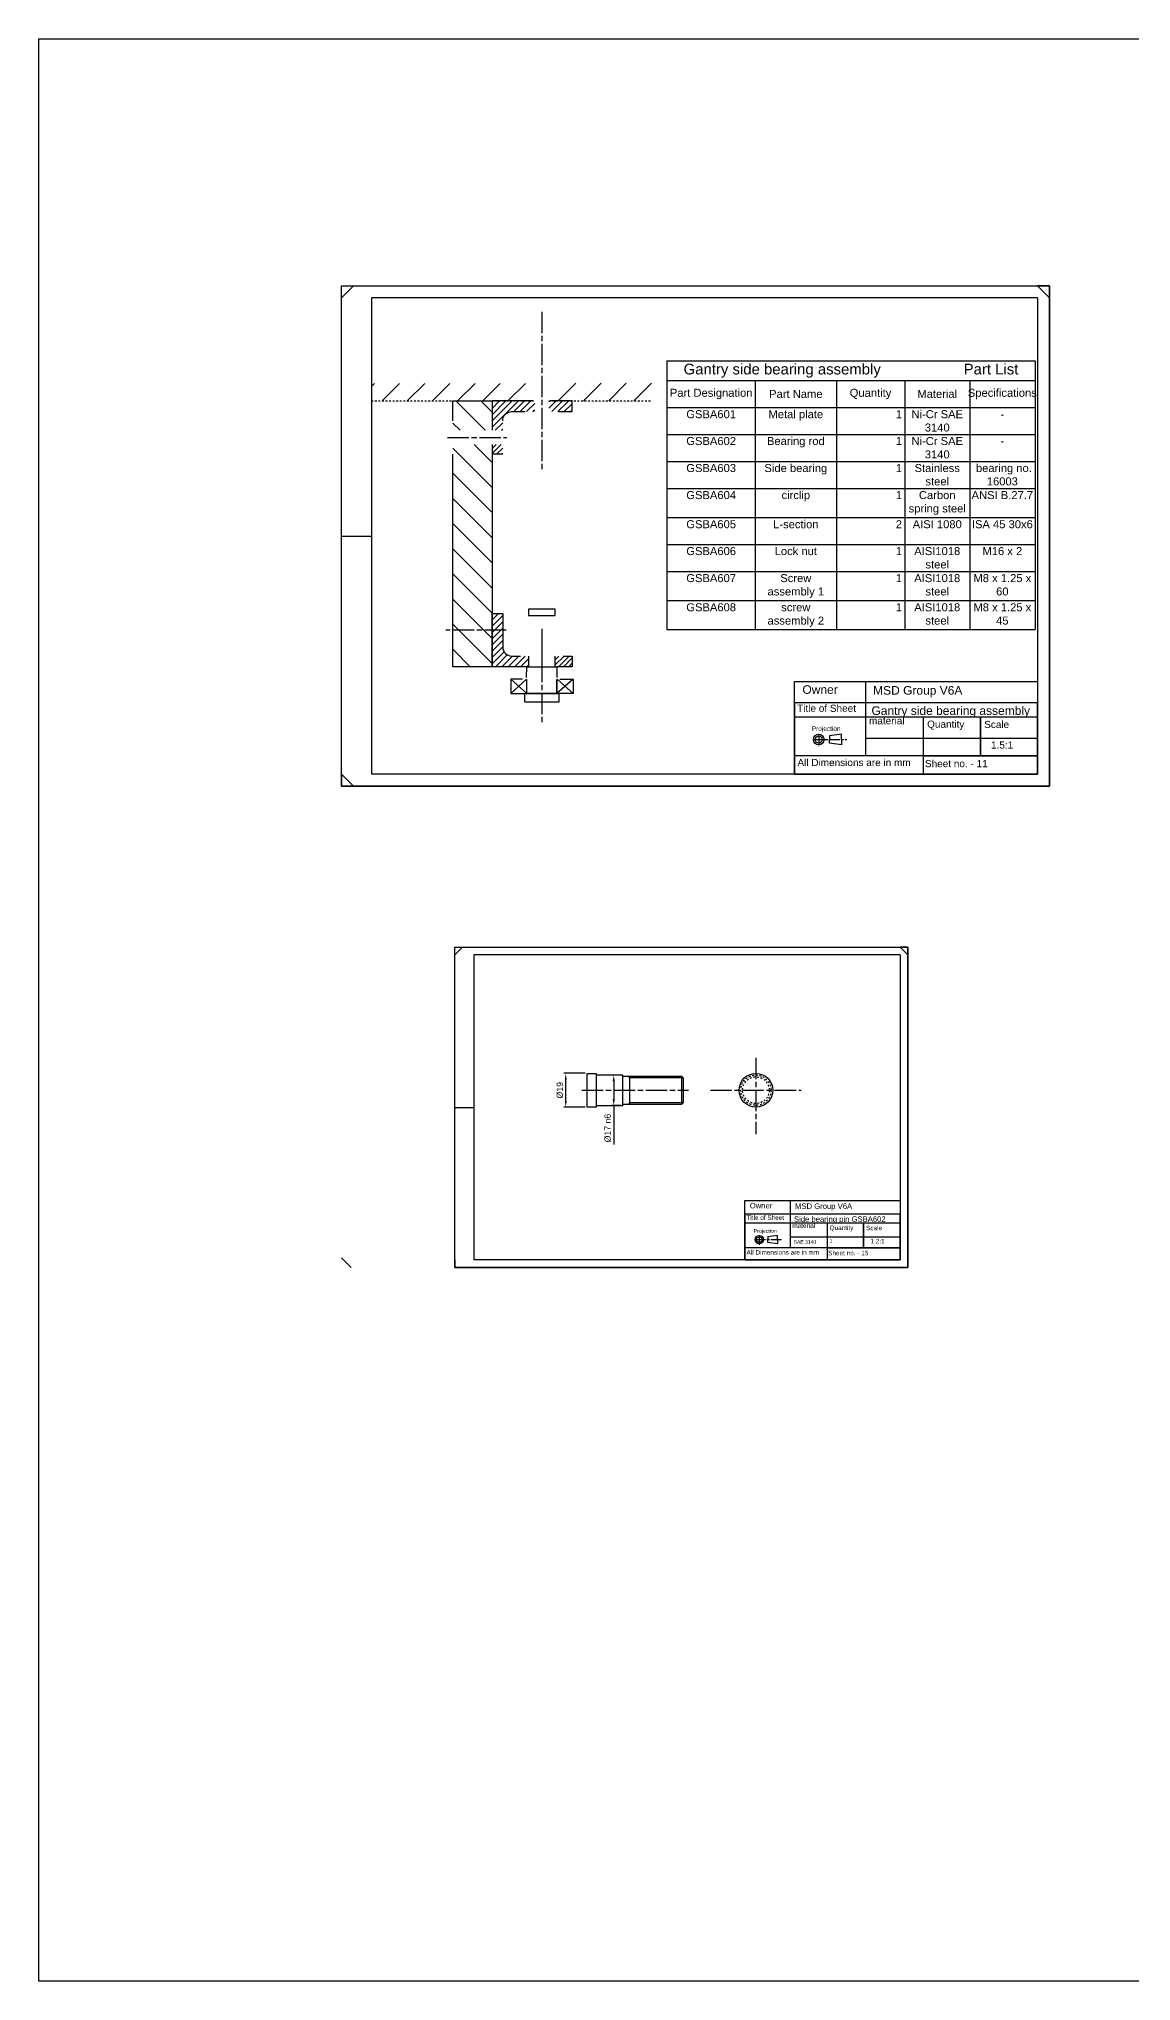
# Model space of a CAD drawing. Header units: millimetres. Extents: x -15074 to 21675, y -7568 to 6574.
# Drawn here: x -789 to -175, y 1536 to 2629 of the extents above; entities that cross this region are included whole.
import ezdxf

# ---------------------------------------------------------------- set-up
doc = ezdxf.new("R2010")
doc.units = ezdxf.units.MM
for name, pattern in [('AM_ISO08W050', [18, 12, -1.5, 3, -1.5]), ('AM_ISO08W050x2', [9, 6, -0.75, 1.5, -0.75]), ('Dashed', [2, 1, -1])]:
    doc.linetypes.add(name, pattern=pattern)
for name, color, linetype, lineweight in [('AM_5', 250, 'Continuous', 25), ('AM_7', 142, 'AM_ISO08W050', 25), ('AM_8', 1, 'Continuous', 25)]:
    doc.layers.add(name, color=color, linetype=linetype, lineweight=lineweight)
doc.styles.get("Standard").update_dxf_attribs({"font": 'arial.ttf'})
doc.dimstyles.new('AM_ISO$0', dxfattribs={"dimtxt": 3.5, "dimasz": 3.5, "dimexe": 1, "dimexo": 1, "dimgap": 1.5, "dimtad": 1, "dimdsep": 46, "dimtxsty": 'Standard', "dimcen": 0, "dimclrd": 256, "dimclre": 256, "dimclrt": 250, "dimadec": 0, "dimazin": 2, "dimtp": 0.1, "dimtm": 0.1, "dimtfac": 0.71, "dimtdec": 3, "dimtmove": 0, "dimatfit": 3, "dimfxl": 1, "dimlwd": -1, "dimlwe": -1, "dimarcsym": 1})
pattern_1 = [(135, (-325090.087, -102408.853), (-7.0710678, -7.0710678), [])]
pattern_2 = [(45, (-1898.787, 47.3), (-7.071068, 7.071068), [])]

# ---------------------------------------------------------------- blocks, each defined once
blk = doc.blocks.new('*T45')
at = {"color": 0, "linetype": 'ByBlock', "lineweight": -2, "transparency": 16777216}
for p, q in [((0, 0), (207, 0)), ((0, 0), (0, -151.1)), ((207, 0), (207, -151.1)), ((0, -11), (207, -11)), ((49.7, -11), (49.7, -151.1)), ((95.3, -11), (95.3, -151.1)), ((133.7, -11), (133.7, -151.1)), ((170.3, -11), (170.3, -151.1)), ((0, -26.2), (207, -26.2)), ((0, -41.3), (207, -41.3)), ((0, -56.5), (207, -56.5)), ((0, -71.7), (207, -71.7)), ((0, -88.1), (207, -88.1)), ((0, -103.2), (207, -103.2)), ((0, -118.4), (207, -118.4)), ((0, -134.8), (207, -134.8)), ((0, -151.1), (207, -151.1))]:
    blk.add_line(p, q, dxfattribs=at)
at = {"color": 0, "transparency": 16777216}
for s, insert, char_height, width, attachment_point in [('Gantry side bearing assembly                    Part List', (103.5, -5.5), 6, 203.981, 5), ('Part Designation', (24.9, -18.6), 4.5, 46.706, 5), ('Part Name', (72.5, -18.6), 4.5, 42.552, 5), ('Quantity', (114.5, -18.6), 4.5, 35.393, 5), ('Material', (152, -18.6), 4.5, 33.665, 5), ('Specifications', (188.6, -18.6), 4.5, 33.665, 5), ('GSBA601', (24.9, -27.7), 4.5, 46.706, 2), ('Metal plate', (72.5, -27.7), 4.5, 42.552, 2), ('1', (132.2, -27.7), 4.5, 35.393, 3), ('Ni-Cr SAE 3140', (152, -27.7), 4.5, 33.665, 2), ('-', (188.6, -27.7), 4.5, 33.665, 2), ('GSBA602', (24.9, -42.8), 4.5, 46.706, 2), ('Bearing rod', (72.5, -42.8), 4.5, 42.552, 2), ('1', (132.2, -42.8), 4.5, 35.393, 3), ('Ni-Cr SAE 3140', (152, -42.8), 4.5, 33.665, 2), ('-', (188.6, -42.8), 4.5, 33.665, 2), ('GSBA603', (24.9, -58), 4.5, 46.706, 2), ('Side bearing', (72.5, -58), 4.5, 42.552, 2), ('1', (132.2, -58), 4.5, 35.393, 3), ('Stainless steel', (152, -58), 4.5, 33.665, 2), (' bearing no. 16003', (188.6, -58), 4.5, 33.665, 2), ('GSBA604', (24.9, -73.2), 4.5, 46.706, 2), ('circlip', (72.5, -73.2), 4.5, 42.552, 2), ('1', (132.2, -73.2), 4.5, 35.393, 3), ('Carbon spring steel', (152, -73.2), 4.5, 33.665, 2), ('ANSI B.27.7', (188.6, -73.2), 4.5, 33.665, 2), ('GSBA605', (24.9, -89.6), 4.5, 46.706, 2), ('L-section', (72.5, -89.6), 4.5, 42.552, 2), ('2', (132.2, -89.6), 4.5, 35.393, 3), ('AISI 1080', (152, -89.6), 4.5, 33.665, 2), ('ISA 45 30x6', (188.6, -89.6), 4.5, 33.665, 2), ('GSBA606', (24.9, -104.7), 4.5, 46.706, 2), ('Lock nut', (72.5, -104.7), 4.5, 42.552, 2), ('1', (132.2, -104.7), 4.5, 35.393, 3), ('AISI1018 steel', (152, -104.7), 4.5, 33.665, 2), ('M16 x 2', (188.6, -104.7), 4.5, 33.665, 2), ('GSBA607', (24.9, -119.9), 4.5, 46.706, 2), ('Screw assembly 1', (72.5, -119.9), 4.5, 42.552, 2), ('1', (132.2, -119.9), 4.5, 35.393, 3), ('AISI1018 steel', (152, -119.9), 4.5, 33.665, 2), ('M8 x 1.25 x 60', (188.6, -119.9), 4.5, 33.665, 2), ('GSBA608', (24.9, -136.3), 4.5, 46.706, 2), ('screw assembly 2', (72.5, -136.3), 4.5, 42.552, 2), ('1', (132.2, -136.3), 4.5, 35.393, 3), ('AISI1018 steel', (152, -136.3), 4.5, 33.665, 2), ('M8 x 1.25 x 45', (188.6, -136.3), 4.5, 33.665, 2)]:
    blk.add_mtext(s, dxfattribs=dict(at, insert=insert, char_height=char_height, width=width, attachment_point=attachment_point))
blk = doc.blocks.new('*D202')
at = {"layer": 'AM_5', "linetype": 'ByBlock', "transparency": 16777216}
for p, q in [((-481.7, 2046.8), (-493.7, 2046.8)), ((-492.7, 2031.3), (-492.7, 2043.3)), ((-481.7, 2027.8), (-493.7, 2027.8))]:
    blk.add_line(p, q, dxfattribs=at)
at = {"layer": 'AM_5', "transparency": 16777216}
for points in [[(-493.2, 2043.3), (-492.1, 2043.3), (-492.7, 2046.8)], [(-493.2, 2031.3), (-492.1, 2031.3), (-492.7, 2027.8)]]:
    blk.add_solid(points, dxfattribs=at)
at = {"layer": 'Defpoints', "color": 0, "transparency": 16777216}
for p in [(-492.7, 2046.8), (-480.7, 2046.8), (-480.7, 2027.8)]:
    blk.add_point(p, dxfattribs=at)
at = {"layer": 'AM_5', "color": 250, "transparency": 16777216, "insert": (-496, 2037.3), "char_height": 3.5, "attachment_point": 5, "rotation": 90}
blk.add_mtext('%%C19', dxfattribs=at)
blk = doc.blocks.new('*D203')
at = {"layer": 'AM_5', "linetype": 'ByBlock', "transparency": 16777216}
for p, q in [((-461.7, 2045.8), (-466.7, 2045.8)), ((-465.7, 2042.3), (-465.7, 2032.3)), ((-461.7, 2028.8), (-466.7, 2028.8)), ((-465.7, 2028.8), (-465.7, 2006.7))]:
    blk.add_line(p, q, dxfattribs=at)
at = {"layer": 'AM_5', "transparency": 16777216}
for points in [[(-466.3, 2042.3), (-465.1, 2042.3), (-465.7, 2045.8)], [(-466.3, 2032.3), (-465.1, 2032.3), (-465.7, 2028.8)]]:
    blk.add_solid(points, dxfattribs=at)
at = {"layer": 'Defpoints', "color": 0, "transparency": 16777216}
for p in [(-465.7, 2045.8), (-460.7, 2045.8), (-460.7, 2028.8)]:
    blk.add_point(p, dxfattribs=at)
at = {"layer": 'AM_5', "color": 250, "transparency": 16777216, "insert": (-469.1, 2016), "char_height": 3.5, "attachment_point": 5, "rotation": 90}
blk.add_mtext('%%C17{}{\\C250; n6}', dxfattribs=at)

msp = doc.modelspace()

# ---------------------------------------------------------------- hatches: boundary and pattern name
at = {"layer": 'AM_8'}
h = msp.add_hatch(dxfattribs=at)
h.set_pattern_fill('_U', color=256, scale=10, angle=45, style=0, pattern_type=0)
h.set_pattern_definition(pattern_2)
h.paths.add_polyline_path([(-510.866, 2434.832), (-601.97, 2434.832), (-601.97, 2424.938), (-510.866, 2424.938)])
h = msp.add_hatch(dxfattribs=at)
h.set_pattern_fill('_U', color=256, scale=10, angle=45, style=0, pattern_type=0)
h.set_pattern_definition(pattern_2)
h.paths.add_polyline_path([(-501.341, 2434.832), (-443.83, 2435.033), (-443.83, 2425.139), (-501.341, 2424.938)])
at = {"layer": 'AM_8', "true_color": 0x000000}
h = msp.add_hatch(dxfattribs=at)
h.set_pattern_fill('_U', color=18, scale=10, angle=135, style=0, pattern_type=0)
h.set_pattern_definition(pattern_1)
edge = h.paths.add_edge_path(flags=0)
edge.add_line((-534.104, 2408.438), (-556.234, 2408.438))
edge.add_line((-556.234, 2424.938), (-556.234, 2408.438))
edge.add_line((-534.104, 2424.938), (-556.234, 2424.938))
edge.add_line((-534.104, 2408.438), (-534.104, 2424.938))
edge = h.paths.add_edge_path(flags=0)
edge.add_line((-534.104, 2408.438), (-556.234, 2408.438))
edge.add_line((-534.104, 2407.613), (-534.104, 2408.438))
edge.add_line((-556.234, 2407.613), (-534.104, 2407.613))
edge.add_line((-556.234, 2408.438), (-556.234, 2407.613))
edge = h.paths.add_edge_path(flags=0)
edge.add_line((-534.104, 2408.438), (-556.234, 2408.438))
edge.add_line((-534.104, 2407.613), (-534.104, 2408.438))
edge.add_line((-556.234, 2407.613), (-534.104, 2407.613))
edge.add_line((-556.234, 2408.438), (-556.234, 2407.613))
h = msp.add_hatch(dxfattribs=at)
h.set_pattern_fill('_U', color=18, scale=2.5, angle=45, style=0, pattern_type=0)
h.set_pattern_definition([(45, (-325090.0872, -102408.8534), (-1.767766953, 1.767766953), [])])
edge = h.paths.add_edge_path(flags=0)
edge.add_line((-502.104, 2418.938), (-502.104, 2424.938))
edge.add_line((-489.104, 2424.938), (-502.104, 2424.938))
edge.add_line((-489.104, 2418.938), (-489.104, 2424.938))
edge.add_line((-502.104, 2418.938), (-489.104, 2418.938))
edge = h.paths.add_edge_path(flags=0)
edge.add_line((-510.104, 2424.938), (-510.104, 2418.938))
edge.add_line((-523.104, 2418.938), (-510.104, 2418.938))
edge.add_arc((-523.104, 2413.938), 5, 90, 179.711967)
edge.add_arc((-523.104, 2413.938), 5, 179.711967, 180)
edge.add_line((-528.104, 2408.438), (-528.104, 2413.938))
edge.add_line((-528.104, 2408.438), (-534.104, 2408.438))
edge.add_line((-534.104, 2424.938), (-534.104, 2408.438))
edge.add_line((-510.104, 2424.938), (-534.104, 2424.938))
edge = h.paths.add_edge_path(flags=0)
edge.add_line((-528.104, 2408.438), (-534.104, 2408.438))
edge.add_line((-528.104, 2407.613), (-528.104, 2408.438))
edge.add_line((-534.104, 2407.613), (-528.104, 2407.613))
edge.add_line((-534.104, 2408.438), (-534.104, 2407.613))
edge = h.paths.add_edge_path(flags=0)
edge.add_line((-510.104, 2424.938), (-510.104, 2418.938))
edge.add_line((-502.104, 2424.938), (-510.104, 2424.938))
edge.add_line((-502.104, 2418.938), (-502.104, 2424.938))
edge.add_line((-510.104, 2418.938), (-502.104, 2418.938))
edge = h.paths.add_edge_path(flags=0)
edge.add_line((-528.104, 2408.438), (-534.104, 2408.438))
edge.add_line((-528.104, 2407.613), (-528.104, 2408.438))
edge.add_line((-534.104, 2407.613), (-528.104, 2407.613))
edge.add_line((-534.104, 2408.438), (-534.104, 2407.613))
edge = h.paths.add_edge_path(flags=0)
edge.add_line((-510.104, 2424.938), (-510.104, 2418.938))
edge.add_line((-502.104, 2424.938), (-510.104, 2424.938))
edge.add_line((-502.104, 2418.938), (-502.104, 2424.938))
edge.add_line((-510.104, 2418.938), (-502.104, 2418.938))
h = msp.add_hatch(dxfattribs=at)
h.set_pattern_fill('_U', color=18, scale=10, angle=135, style=0, pattern_type=0)
h.set_pattern_definition(pattern_1)
edge = h.paths.add_edge_path(flags=0)
edge.add_line((-556.234, 2400.438), (-534.104, 2400.438))
edge.add_line((-534.104, 2275.496), (-534.104, 2400.438))
edge.add_line((-556.234, 2275.496), (-534.104, 2275.496))
edge.add_line((-556.234, 2400.438), (-556.234, 2275.496))
edge = h.paths.add_edge_path(flags=0)
edge.add_line((-556.234, 2400.438), (-534.104, 2400.438))
edge.add_line((-556.234, 2401.263), (-556.234, 2400.438))
edge.add_line((-534.104, 2401.263), (-556.234, 2401.263))
edge.add_line((-534.104, 2400.438), (-534.104, 2401.263))
edge = h.paths.add_edge_path(flags=0)
edge.add_line((-556.234, 2400.438), (-534.104, 2400.438))
edge.add_line((-556.234, 2401.263), (-556.234, 2400.438))
edge.add_line((-534.104, 2401.263), (-556.234, 2401.263))
edge.add_line((-534.104, 2400.438), (-534.104, 2401.263))
h = msp.add_hatch(dxfattribs=at)
h.set_pattern_fill('_U', color=18, scale=2, angle=45, style=0, pattern_type=0)
h.set_pattern_definition([(45, (-325090.0872, -102408.8534), (-1.414213562, 1.414213562), [])])
edge = h.paths.add_edge_path(flags=0)
edge.add_line((-534.104, 2400.438), (-528.104, 2400.438))
edge.add_line((-528.104, 2394.938), (-528.104, 2400.438))
edge.add_line((-534.104, 2394.938), (-528.104, 2394.938))
edge.add_line((-534.104, 2400.438), (-534.104, 2394.938))
edge = h.paths.add_edge_path(flags=0)
edge.add_line((-534.104, 2400.438), (-528.104, 2400.438))
edge.add_line((-534.104, 2401.263), (-534.104, 2400.438))
edge.add_line((-528.104, 2401.263), (-534.104, 2401.263))
edge.add_line((-528.104, 2400.438), (-528.104, 2401.263))
edge = h.paths.add_edge_path(flags=0)
edge.add_line((-534.104, 2400.438), (-528.104, 2400.438))
edge.add_line((-534.104, 2401.263), (-534.104, 2400.438))
edge.add_line((-528.104, 2401.263), (-534.104, 2401.263))
edge.add_line((-528.104, 2400.438), (-528.104, 2401.263))
h = msp.add_hatch(dxfattribs=at)
h.set_pattern_fill('_U', color=18, scale=2.5, angle=45, style=0, pattern_type=0)
h.set_pattern_definition([(45, (-325077.2419, -102408.8534), (-1.767766953, 1.767766953), [])])
edge = h.paths.add_edge_path()
edge.add_line((-528.104, 2305.496), (-534.104, 2305.496))
edge.add_line((-534.104, 2305.496), (-534.104, 2275.496))
edge.add_line((-534.104, 2275.496), (-513.604, 2275.496))
edge.add_line((-513.604, 2275.496), (-513.604, 2281.496))
edge.add_line((-513.604, 2281.496), (-518.01, 2281.496))
edge.add_line((-518.01, 2281.496), (-523.104, 2281.496))
edge.add_arc((-523.104, 2286.496), 5, 180, 270, ccw=False)
edge.add_line((-528.104, 2286.496), (-528.104, 2305.496))
h = msp.add_hatch(dxfattribs=at)
h.set_pattern_fill('_U', color=18, scale=2, angle=45, style=0, pattern_type=0)
h.set_pattern_definition([(45, (-325077.2419, -102408.8534), (-1.414213562, 1.414213562), [])])
h.paths.add_polyline_path([(-489.104, 2281.496), (-498.604, 2281.496), (-498.604, 2275.496), (-489.104, 2275.496)])

# ---------------------------------------------------------------- linework, layer by layer
for p, q in [((-618.72, 2482.975), (-612.02, 2489.675)), ((-601.97, 2482.975), (-601.97, 2476.275)), ((-220.74, 2482.975), (-227.44, 2489.675)), ((-227.44, 2482.975), (-227.44, 2476.275)), ((-516.416, 2418.938), (-515.504, 2418.938)), ((-496.704, 2418.938), (-495.791, 2418.938)), ((-528.104, 2394.938), (-534.104, 2394.938)), ((-618.72, 2348.975), (-601.97, 2348.975)), ((-514.604, 2275.496), (-497.604, 2275.496)), ((-523.604, 2268.496), (-514.604, 2260.496)), ((-514.66, 2268.446), (-523.604, 2260.496)), ((-488.604, 2268.496), (-497.604, 2260.496)), ((-497.547, 2268.446), (-488.604, 2260.496)), ((-350.464, 2234.54), (-350.464, 2234.54)), ((-350.464, 2234.54), (-350.464, 2234.54)), ((-337.745, 2237.533), (-344.502, 2236.526)), ((-337.745, 2231.547), (-344.502, 2232.553)), ((-337.745, 2236.526), (-337.745, 2237.533)), ((-337.745, 2232.553), (-337.745, 2231.547)), ((-291.76, 2225.427), (-291.76, 2214.975)), ((-618.72, 2214.975), (-612.02, 2208.275)), ((-555.043, 2113.406), (-550.755, 2117.694)), ((-544.323, 2113.406), (-544.323, 2109.118)), ((-300.336, 2113.406), (-304.624, 2117.694)), ((-304.624, 2113.406), (-304.624, 2109.118)), ((-456.663, 2029.287), (-456.663, 2045.287)), ((-427.663, 2045.287), (-427.663, 2029.287)), ((-555.043, 2027.646), (-544.323, 2027.646)), ((-373.721, 1955.661), (-379.126, 1954.855)), ((-373.721, 1954.855), (-373.721, 1955.661)), ((-383.896, 1953.266), (-383.896, 1953.266)), ((-383.896, 1953.266), (-383.896, 1953.266)), ((-373.721, 1950.871), (-379.126, 1951.677)), ((-373.721, 1951.677), (-373.721, 1950.871)), ((-345.789, 1948.575), (-345.789, 1941.886)), ((-618.72, 1942.958), (-613.36, 1937.598))]:
    msp.add_line(p, q)
at = {"linetype": 'Dashed'}
for p, q in [((-601.97, 2424.938), (-510.104, 2424.938)), ((-502.104, 2424.938), (-444.171, 2424.938))]:
    msp.add_line(p, q, dxfattribs=at)
at = {"color": 3}
for p, q in [((-456.663, 2044.287), (-457.663, 2045.287)), ((-426.663, 2044.287), (-456.663, 2044.287)), ((-456.663, 2030.287), (-457.663, 2029.287)), ((-426.663, 2030.287), (-456.663, 2030.287))]:
    msp.add_line(p, q, dxfattribs=at)
for points in [[(-788.894, 2628.605), (1889.876, 2628.605), (1889.876, 1536.233), (-788.894, 1536.233)], [(-618.72, 2489.675), (-220.74, 2489.675), (-220.74, 2208.275), (-618.72, 2208.275)], [(-513.604, 2304.296), (-498.604, 2304.296), (-498.604, 2307.915), (-513.604, 2307.915)], [(-364.12, 2267.235), (-227.44, 2267.235), (-227.44, 2214.975), (-364.12, 2214.975)], [(-515.604, 2260.496), (-496.604, 2260.496), (-496.604, 2255.496), (-515.604, 2255.496)], [(-364.12, 2214.975), (-227.44, 2214.975), (-227.44, 2255.175), (-364.12, 2255.175)], [(-364.12, 2214.975), (-227.44, 2214.975), (-227.44, 2247.135), (-364.12, 2247.135)], [(-259.6, 2247.135), (-291.76, 2247.135), (-291.76, 2225.427), (-259.6, 2225.427)], [(-227.44, 2247.135), (-259.6, 2247.135), (-259.6, 2225.427), (-227.44, 2225.427)], [(-364.12, 2214.975), (-227.44, 2214.975), (-227.44, 2225.427), (-364.12, 2225.427)], [(-555.043, 2117.694), (-300.336, 2117.694), (-300.336, 1937.598), (-555.043, 1937.598)], [(-480.663, 2046.787), (-475.663, 2046.787), (-475.663, 2027.787), (-480.663, 2027.787)], [(-475.663, 2028.787), (-460.663, 2028.787), (-460.663, 2045.787), (-475.663, 2045.787)], [(-460.663, 2045.287), (-427.663, 2045.287), (-426.663, 2044.287), (-426.663, 2030.287), (-427.663, 2029.287), (-460.663, 2029.287)], [(-392.099, 1975.333), (-304.624, 1975.333), (-304.624, 1941.886), (-392.099, 1941.886)], [(-392.099, 1941.886), (-304.624, 1941.886), (-304.624, 1967.614), (-392.099, 1967.614)], [(-392.099, 1941.886), (-304.624, 1941.886), (-304.624, 1962.469), (-392.099, 1962.469)], [(-325.206, 1962.469), (-345.789, 1962.469), (-345.789, 1948.575), (-325.206, 1948.575)], [(-304.624, 1962.469), (-325.206, 1962.469), (-325.206, 1948.575), (-304.624, 1948.575)], [(-392.099, 1941.886), (-304.624, 1941.886), (-304.624, 1948.575), (-392.099, 1948.575)]]:
    msp.add_lwpolyline(points, close=True)
for points in [[(-601.97, 2208.275), (-618.72, 2208.275), (-618.72, 2489.675), (-601.97, 2489.675)], [(-618.72, 2482.975), (-618.72, 2489.675), (-220.74, 2489.675), (-220.74, 2482.975)], [(-601.97, 2482.975), (-601.97, 2214.975)], [(-227.44, 2482.975), (-601.97, 2482.975)], [(-227.44, 2208.275), (-220.74, 2208.275), (-220.74, 2489.675), (-227.44, 2489.675)], [(-227.44, 2482.975), (-227.44, 2214.975)], [(-556.234, 2424.938), (-534.104, 2424.938), (-534.104, 2417.138)], [(-556.234, 2417.926), (-556.234, 2424.938)], [(-556.234, 2413.838), (-556.234, 2417.926)], [(-528.104, 2424.938), (-534.104, 2424.938), (-534.104, 2417.138)], [(-510.866, 2424.938), (-534.104, 2424.938), (-534.104, 2418.938)], [(-534.104, 2417.138), (-534.104, 2410.788)], [(-534.104, 2417.138), (-534.104, 2410.788)], [(-495.791, 2418.938), (-489.104, 2418.938), (-489.104, 2424.938), (-501.341, 2424.938)], [(-534.104, 2410.788), (-534.104, 2408.438)], [(-534.104, 2410.788), (-534.104, 2408.438)], [(-556.234, 2390.951), (-556.234, 2395.038)], [(-534.104, 2400.438), (-534.104, 2398.088)], [(-534.104, 2400.438), (-534.104, 2398.088)], [(-534.104, 2398.088), (-534.104, 2391.738)], [(-528.104, 2394.938), (-528.104, 2395.038)], [(-534.104, 2391.738), (-534.104, 2275.496), (-556.234, 2275.496), (-556.234, 2380.602)], [(-556.234, 2380.602), (-556.234, 2390.951)], [(-514.604, 2275.496), (-534.104, 2275.496), (-534.104, 2281.496)], [(-514.719, 2269.346), (-514.604, 2275.496)], [(-513.604, 2281.496), (-513.604, 2275.496), (-498.604, 2275.496), (-498.604, 2281.496)], [(-494.104, 2281.496), (-489.104, 2281.496), (-489.104, 2275.496), (-497.604, 2275.496)], [(-497.604, 2275.496), (-497.604, 2269.346)], [(-516.954, 2268.496), (-523.604, 2268.496), (-523.604, 2260.496), (-514.604, 2260.496), (-514.604, 2268.346)], [(-497.604, 2268.346), (-497.604, 2260.496), (-514.604, 2260.496), (-514.604, 2268.346)], [(-495.954, 2268.496), (-488.604, 2268.496), (-488.604, 2260.496), (-497.604, 2260.496), (-497.604, 2268.346)], [(-323.92, 2225.427), (-323.92, 2267.235), (-227.44, 2267.235), (-227.44, 2214.975), (-323.92, 2214.975)], [(-364.12, 2235.075), (-364.12, 2214.975), (-227.44, 2214.975), (-227.44, 2235.075), (-323.92, 2235.075)], [(-344.502, 2236.526), (-344.502, 2234.54)], [(-344.502, 2232.553), (-344.502, 2234.54)], [(-337.745, 2234.54), (-337.745, 2236.526)], [(-337.745, 2234.54), (-337.745, 2232.553)], [(-618.72, 2214.975), (-618.72, 2208.275), (-220.74, 2208.275), (-220.74, 2214.975)], [(-227.44, 2214.975), (-601.97, 2214.975)], [(-544.323, 1937.598), (-555.043, 1937.598), (-555.043, 2117.694), (-544.323, 2117.694)], [(-555.043, 2113.406), (-555.043, 2117.694), (-300.336, 2117.694), (-300.336, 2113.406)], [(-544.323, 2113.406), (-544.323, 1941.886)], [(-304.624, 2113.406), (-544.323, 2113.406)], [(-304.624, 1937.598), (-300.336, 1937.598), (-300.336, 2117.694), (-304.624, 2117.694)], [(-304.624, 2113.406), (-304.624, 1941.886)], [(-480.663, 2028.787), (-480.663, 2045.787)], [(-366.371, 1948.575), (-366.371, 1975.333), (-304.624, 1975.333), (-304.624, 1941.886), (-366.371, 1941.886)], [(-392.099, 1954.75), (-392.099, 1941.886), (-304.624, 1941.886), (-304.624, 1954.75), (-366.371, 1954.75)], [(-379.126, 1954.855), (-379.126, 1953.266)], [(-379.126, 1951.677), (-379.126, 1953.266)], [(-373.721, 1953.266), (-373.721, 1954.855)], [(-373.721, 1953.266), (-373.721, 1951.677)], [(-555.043, 1941.886), (-555.043, 1937.598), (-300.336, 1937.598), (-300.336, 1941.886)], [(-304.624, 1941.886), (-544.323, 1941.886)]]:
    msp.add_lwpolyline(points)
for points in [[(-528.104, 2413.963, -0.17409537), (-526.946, 2417.138)], [(-526.946, 2417.138, -0.22264786), (-523.104, 2418.938), (-516.416, 2418.938)], [(-528.104, 2413.838), (-528.104, 2413.938, -0.00125678), (-528.104, 2413.963)], [(-528.104, 2275.496), (-534.104, 2275.496), (-534.104, 2305.496), (-528.104, 2305.496), (-528.104, 2286.496, 0.41421356), (-523.104, 2281.496), (-518.104, 2281.496)]]:
    msp.add_lwpolyline(points, format="xyb")
for centre, radius in [((-350.464, 2234.54), 2.993), ((-350.464, 2234.54), 1.986), ((-385.773, 2037.287), 9.5), ((-383.896, 1953.266), 2.395), ((-383.896, 1953.266), 1.589)]:
    msp.add_circle(centre, radius)
at = {"linetype": 'Dashed'}
for radius in [8.5, 7.5]:
    msp.add_circle((-385.773, 2037.287), radius, dxfattribs=at)
at = {"layer": 'AM_7'}
for p, q in [((-506.104, 2475.091), (-506.104, 2385.28)), ((-559.234, 2404.438), (-525.819, 2404.438)), ((-526.201, 2295.996), (-560.13, 2295.996)), ((-506.104, 2296.716), (-506.104, 2243.795)), ((-385.773, 2055.531), (-385.773, 2012.621)), ((-483.663, 2037.287), (-423.663, 2037.287)), ((-411.24, 2037.287), (-360.306, 2037.287))]:
    msp.add_line(p, q, dxfattribs=at)
at = {"layer": 'AM_7', "linetype": 'AM_ISO08W050x2'}
for p, q in [((-506.104, 2286.996), (-506.104, 2267.086)), ((-353.595, 2234.54), (-334.614, 2234.54)), ((-350.464, 2237.671), (-350.464, 2230.891)), ((-350.464, 2234.54), (-350.464, 2234.54)), ((-350.464, 2234.54), (-350.464, 2234.54)), ((-383.896, 1955.771), (-383.896, 1950.347)), ((-386.401, 1953.266), (-371.216, 1953.266)), ((-383.896, 1953.266), (-383.896, 1953.266)), ((-383.896, 1953.266), (-383.896, 1953.266))]:
    msp.add_line(p, q, dxfattribs=at)

# ---------------------------------------------------------------- block references
msp.add_blockref('*T45', (-435.839, 2447.465))

# ---------------------------------------------------------------- texts
at = {"attachment_point": 1}
for s, width, gutter_width, heights, insert, char_height in [(' Owner', 33.91382, 10.05, [0], (-361.512, 2265.057), 4.824), ('MSD Group V6A', 75.53534, 10.05, [0], (-319.891, 2264.594), 4.824), ('Title of Sheet', 36.68859, 10.05, [0], (-362.591, 2254.121), 4.02), ('Gantry side bearing assembly', 102.00488, 10.05, [0], (-320.816, 2253.197), 4.824), ('Projection', 23.90215, 13.046, [0], (-354.389, 2241.952), 2.6093), ('material', 30.44321, 10.05, [0], (-322.203, 2247.135), 4.02), ('Quantity', 26.9769, 10.05, [0], (-289.522, 2245.187), 4.02), ('Scale', 27.74767, 10.05, [0], (-257.458, 2245.033), 4.02), ('\\pxi-3,l4,t4;1.5:1', 27.43458, 10.05, [0], (-257.633, 2233.449), 4.02), ('All Dimensions are in mm', 77.61674, 10.05, [0], (-362.437, 2223.624), 4.02), ('Sheet no. - 11', 58.42427, 10.05, [1.456], (-290.756, 2223.008), 4.02), ('Title of Sheet', 23.4807, 6.432, [0], (-391.121, 1966.939), 2.5728), (' Owner', 21.70485, 6.432, [0], (-390.43, 1973.938), 3.0874), ('Side bearing pin GSBA602', 65.28312, 6.432, [0], (-364.384, 1966.348), 3.08736), ('MSD Group V6A', 48.34261, 6.432, [0], (-363.792, 1973.642), 3.08736), ('Projection', 19.12172, 10.437, [0], (-387.036, 1959.196), 2.0874), ('material', 19.48365, 6.432, [0], (-365.272, 1962.469), 2.5728), ('Quantity', 17.26522, 6.432, [0], (-344.357, 1961.222), 2.5728), ('Scale', 17.75851, 6.432, [0], (-323.836, 1961.123), 2.5728), ('All Dimensions are in mm', 49.67471, 6.432, [0], (-391.022, 1947.421), 2.5728), ('SAE 3140', 15.17858, 10, [0], (-364.507, 1953.001), 2), ('Sheet no. - 15', 37.39153, 6.432, [0.932], (-345.146, 1947.027), 2.5728), ('1', 16.64527, 10, [0], (-344.269, 1953.587), 2), ('\\pxi-3,l4,t4;1.2:1', 17.55813, 6.432, [0], (-323.947, 1953.709), 2.5728)]:
    msp.add_mtext_dynamic_manual_height_columns(s, width=width, gutter_width=gutter_width, heights=heights, dxfattribs=dict(at, insert=insert, char_height=char_height))

# ---------------------------------------------------------------- dimensions: what is measured, and where the dimension line sits
at = {"layer": 'AM_5'}
dim = msp.add_linear_dim(base=(-492.663, 2046.787), p1=(-480.663, 2027.787), p2=(-480.663, 2046.787), angle=90, text='%%C<>', dimstyle='AM_ISO$0', override={"dimpost": ''}, dxfattribs=at)
dim.commit()
dim.dimension.update_dxf_attribs({"geometry": '*D202', "text_midpoint": (-496.048, 2037.287)})
dim = msp.add_linear_dim(base=(-465.711, 2045.787), p1=(-460.663, 2028.787), p2=(-460.663, 2045.787), angle=90, text='%%C<>{}{\\C250; n6}', dimstyle='AM_ISO$0', override={"dimpost": '', "dimtp": 0.1, "dimtm": 0.1, "dimtdec": 3, "dimtzin": 8}, dxfattribs=at)
dim.commit()
dim.dimension.update_dxf_attribs({"geometry": '*D203', "text_midpoint": (-465.711, 2015.964), "dimtype": 160})

doc.saveas('drawing.dxf')
